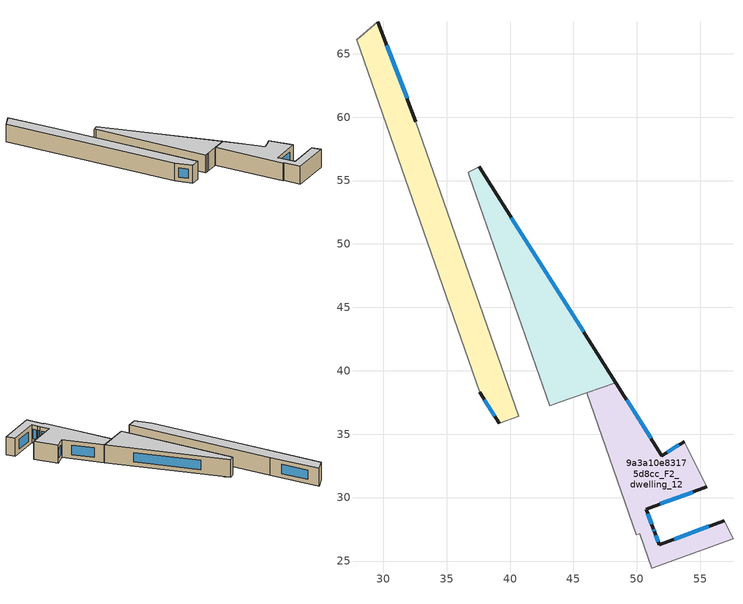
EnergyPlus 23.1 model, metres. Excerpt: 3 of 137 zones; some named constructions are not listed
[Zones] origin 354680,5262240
9a3a10e83175d8cc_F2_dwelling_12
 floor to 9a3a10e83175d8cc_F1_dwelling_12 (EU_floor_Construction): 53.71,34.41 55.52,30.84 50.72,29.09 51.29,27.55 49.96,27.07 46.04,38.26 48.33,39.06 51.97,33.31 z6
 floor to 9a3a10e83175d8cc_F1_dwelling_13 (EU_floor_Construction): 56.87,28.16 57.58,26.77 52.1,24.77 51.15,27.5 51.29,27.55 51.39,27.27 51.76,26.29 z6
 floor to 9a3a10e83175d8cc_F1_dwelling_11 (EU_floor_Construction): 51.15,27.5 52.1,24.77 51.16,24.42 50.21,27.16 49.96,27.07 z6
 wall outside (EU_wall_Construction): 53.71,34.41 51.97,33.31 48.33,39.06 / 56.87,28.16 51.76,26.29 51.39,27.27 51.29,27.55 50.72,29.09 55.52,30.84 z6:9
 wall to 9a3a10e83175d8cc_F2_dwelling_11 (EU_wall_Construction): 46.04,38.26 49.96,27.07 50.21,27.16 51.16,24.42 z6:9
 wall adiabatic (EU_wall_Construction): 55.52,30.84 53.71,34.41 / 57.58,26.77 56.87,28.16 z6:9
 wall to 9a3a10e83175d8cc_F2_dwelling_13 (EU_wall_Construction): 51.16,24.42 57.58,26.77 z6:9
 wall to 9a3a10e83175d8cc_F2_dwelling_24 (EU_wall_Construction): 48.33,39.06 46.04,38.27 z6:9
 window (EU_Window_Construction): 51.11,34.66 49.18,37.71 / 53.3,34.15 52.38,33.57 / 51.84,29.5 54.39,30.43 / 51.15,27.92 50.85,28.73 / 51.37,27.34 51.31,27.49 / 51.67,26.52 51.48,27.04 / 55.67,27.72 52.96,26.73 z6.7:8.3
 ceiling to 9a3a10e83175d8cc_F3_dwelling_12 (EU_floor_Construction): 57.58,26.77 56.87,28.16 51.76,26.29 51.39,27.27 51.29,27.55 50.72,29.09 55.52,30.84 53.71,34.41 51.97,33.31 48.33,39.06 46.04,38.26 49.96,27.07 50.21,27.16 51.16,24.42 z9
9a3a10e83175d8cc_F2_dwelling_22
 floor to 9a3a10e83175d8cc_F1_dwelling_22 (EU_floor_Construction): 28.67,66.77 39.44,35.96 39.27,35.9 39.21,35.88 39.16,35.86 37.61,38.29 27.89,66.11 z6
 floor to 9a3a10e83175d8cc_F1_dwelling_23 (EU_floor_Construction): 29.58,67.53 32.58,59.63 40.7,36.4 39.44,35.96 28.67,66.77 z6
 wall outside (EU_wall_Construction): 37.61,38.29 39.16,35.86 / 32.58,59.63 29.58,67.53 z6:9
 wall to 9a3a10e83175d8cc_F2_dwelling_23 (EU_wall_Construction): 40.7,36.4 32.58,59.63 z6:9
 wall to 9a3a10e83175d8cc_F2_dwelling_21 (EU_wall_Construction): 27.89,66.11 37.61,38.29 z6:9
 wall adiabatic (EU_wall_Construction): 29.58,67.53 27.89,66.11 z6:9
 wall to 9a3a10e83175d8cc_F2_dwelling_9 (EU_wall_Construction): 39.16,35.86 40.7,36.4 z6:9
 window (EU_Window_Construction): 37.98,37.72 38.79,36.43 / 31.87,61.49 30.29,65.67 z6.7:8.3
 ceiling to 9a3a10e83175d8cc_F3_dwelling_22 (EU_floor_Construction): 40.7,36.4 32.58,59.63 29.58,67.53 27.89,66.11 37.61,38.29 39.16,35.86 z9
9a3a10e83175d8cc_F2_dwelling_24
 floor to 9a3a10e83175d8cc_F1_dwelling_24 (EU_floor_Construction): 38.25,54.98 37.7,54.62 43.7,37.45 43.13,37.25 36.79,55.37 36.7,55.65 37.56,56.07 38.12,55.18 z6
 floor to 9a3a10e83175d8cc_F1_dwelling_25 (EU_floor_Construction): 38.25,54.98 48.33,39.06 43.7,37.45 37.7,54.62 z6
 wall outside (EU_wall_Construction): 48.33,39.06 37.56,56.07 z6:9
 wall to 9a3a10e83175d8cc_F2_dwelling_23 (EU_wall_Construction): 37.56,56.07 36.7,55.65 36.79,55.37 43.13,37.25 z6:9
 wall to 9a3a10e83175d8cc_F2_dwelling_11 (EU_wall_Construction): 43.56,37.4 43.89,37.51 46.04,38.26 z6:9
 wall to 9a3a10e83175d8cc_F2_dwelling_10 (EU_wall_Construction): 43.13,37.25 43.56,37.4 z6:9
 window (EU_Window_Construction): 45.8,43.06 40.09,52.07 z6.7:8.3
 ceiling to 9a3a10e83175d8cc_F3_dwelling_24 (EU_floor_Construction): 48.33,39.06 37.56,56.07 36.7,55.65 36.79,55.37 43.13,37.25 z9
[SCHEDULE:FILE] Column Number=1; Rows to Skip at Top=0; Number of Hours of Data=8760; Column Separator=Comma; Interpolate to Timestep=No; Minutes per Item=60; Adjust Schedule for Daylight Savings=Yes
Name | File
EU_Step8_GainSchedule_9a3a10e83175d8cc_F2_dwelling_7_f000 | ../../schedules/9a3a10e83175d8cc/9a3a10e83175d8cc_F2_dwelling_7_f000_gain.csv
EU_Step8_GainSchedule_9a3a10e83175d8cc_F2_dwelling_8_f000 | ../../schedules/9a3a10e83175d8cc/9a3a10e83175d8cc_F2_dwelling_8_f000_gain.csv
EU_Step8_GainSchedule_9a3a10e83175d8cc_F2_dwelling_9_f000 | ../../schedules/9a3a10e83175d8cc/9a3a10e83175d8cc_F2_dwelling_9_f000_gain.csv
EU_Step8_GainSchedule_9a3a10e83175d8cc_F2_dwelling_10_f000 | ../../schedules/9a3a10e83175d8cc/9a3a10e83175d8cc_F2_dwelling_10_f000_gain.csv
EU_Step8_GainSchedule_9a3a10e83175d8cc_F2_dwelling_11_f000 | ../../schedules/9a3a10e83175d8cc/9a3a10e83175d8cc_F2_dwelling_11_f000_gain.csv
EU_Step8_GainSchedule_9a3a10e83175d8cc_F2_dwelling_12_f000 | ../../schedules/9a3a10e83175d8cc/9a3a10e83175d8cc_F2_dwelling_12_f000_gain.csv
EU_Step8_GainSchedule_9a3a10e83175d8cc_F2_dwelling_13_f000 | ../../schedules/9a3a10e83175d8cc/9a3a10e83175d8cc_F2_dwelling_13_f000_gain.csv
EU_Step8_GainSchedule_9a3a10e83175d8cc_F2_dwelling_14_f000 | ../../schedules/9a3a10e83175d8cc/9a3a10e83175d8cc_F2_dwelling_14_f000_gain.csv
EU_Step8_GainSchedule_9a3a10e83175d8cc_F2_dwelling_15_f000 | ../../schedules/9a3a10e83175d8cc/9a3a10e83175d8cc_F2_dwelling_15_f000_gain.csv
EU_Step8_GainSchedule_9a3a10e83175d8cc_F2_dwelling_16_f000 | ../../schedules/9a3a10e83175d8cc/9a3a10e83175d8cc_F2_dwelling_16_f000_gain.csv
EU_Step8_GainSchedule_9a3a10e83175d8cc_F2_dwelling_17_f000 | ../../schedules/9a3a10e83175d8cc/9a3a10e83175d8cc_F2_dwelling_17_f000_gain.csv
EU_Step8_GainSchedule_9a3a10e83175d8cc_F2_dwelling_18_f000 | ../../schedules/9a3a10e83175d8cc/9a3a10e83175d8cc_F2_dwelling_18_f000_gain.csv
EU_Step8_GainSchedule_9a3a10e83175d8cc_F2_dwelling_19_f000 | ../../schedules/9a3a10e83175d8cc/9a3a10e83175d8cc_F2_dwelling_19_f000_gain.csv
EU_Step8_GainSchedule_9a3a10e83175d8cc_F2_dwelling_20_f000 | ../../schedules/9a3a10e83175d8cc/9a3a10e83175d8cc_F2_dwelling_20_f000_gain.csv
EU_Step8_GainSchedule_9a3a10e83175d8cc_F2_dwelling_21_f000 | ../../schedules/9a3a10e83175d8cc/9a3a10e83175d8cc_F2_dwelling_21_f000_gain.csv
EU_Step8_GainSchedule_9a3a10e83175d8cc_F2_dwelling_22_f000 | ../../schedules/9a3a10e83175d8cc/9a3a10e83175d8cc_F2_dwelling_22_f000_gain.csv
EU_Step8_GainSchedule_9a3a10e83175d8cc_F2_dwelling_23_f000 | ../../schedules/9a3a10e83175d8cc/9a3a10e83175d8cc_F2_dwelling_23_f000_gain.csv
EU_Step8_GainSchedule_9a3a10e83175d8cc_F2_dwelling_24_f000 | ../../schedules/9a3a10e83175d8cc/9a3a10e83175d8cc_F2_dwelling_24_f000_gain.csv
EU_Step8_GainSchedule_9a3a10e83175d8cc_F2_dwelling_25_f000 | ../../schedules/9a3a10e83175d8cc/9a3a10e83175d8cc_F2_dwelling_25_f000_gain.csv
EU_Step8_GainSchedule_9a3a10e83175d8cc_F2_dwelling_26_f000 | ../../schedules/9a3a10e83175d8cc/9a3a10e83175d8cc_F2_dwelling_26_f000_gain.csv
